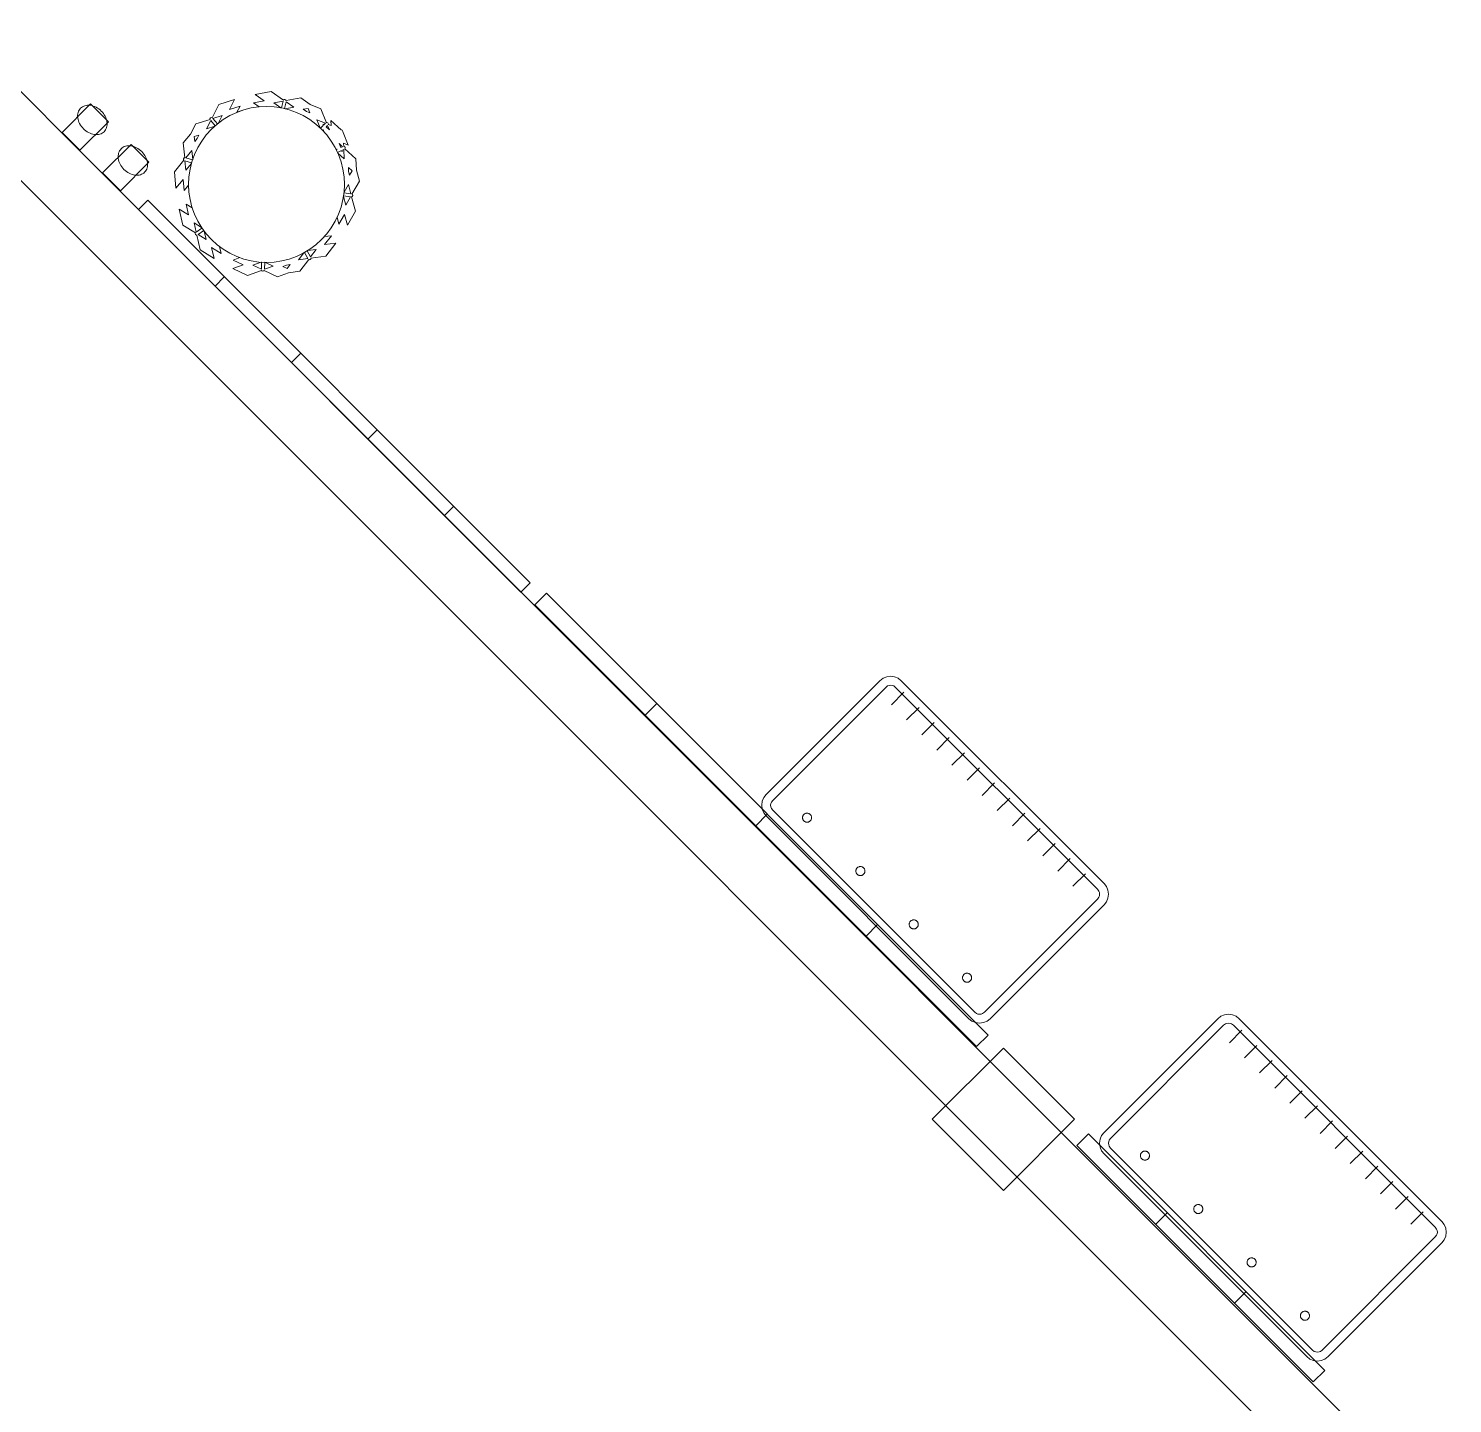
# Model space of a CAD drawing. Header units: metres. Extents: x 2172.2 to 2210.6, y 415.3 to 458.1.
# Drawn here: x 2181.17 to 2186.83, y 427.19 to 432.66 of the extents above; entities that cross this region are included whole.
import ezdxf

# ---------------------------------------------------------------- set-up
doc = ezdxf.new("R2010")
doc.units = ezdxf.units.M
for name, color, linetype, lineweight in [('NC_N1_COLUMNS', 7, 'CONTINUOUS', 25), ('NC_N1_PLANTS', 7, 'CONTINUOUS', 13), ('NC_N1_SERVICE', 7, 'CONTINUOUS', 13), ('NC_N1_WALL_DECOR', 7, 'CONTINUOUS', 13), ('NC_N1_WALL_LIGHTS', 7, 'CONTINUOUS', 13), ('NC_N1_WALLS', 7, 'CONTINUOUS', 25)]:
    doc.layers.add(name, color=color, linetype=linetype, lineweight=lineweight)

# ---------------------------------------------------------------- blocks, each defined once
blk = doc.blocks.new('NC_N1_ARCHITECTURE')
at = {"layer": 'NC_N1_COLUMNS', "linetype": 'CONTINUOUS', "lineweight": -2}
blk.add_lwpolyline([(-4.672302, -5.675465), (-4.955142, -5.958305), (-5.23795, -5.67543), (-4.955142, -5.392626)], close=True, dxfattribs=at)
at = {"layer": 'NC_N1_WALLS', "linetype": 'CONTINUOUS', "lineweight": -2}
blk.add_lwpolyline([(-17.430969, 6.977996), (-3.56182, -6.891153), (-3.738596, -7.06793), (-17.607746, 6.80122)], close=True, dxfattribs=at)
blk = doc.blocks.new('NC_N1_UNIQUE_WALL_COMPOSITION_08')
at = {"color": 0, "linetype": 'CONTINUOUS', "lineweight": -2}
blk.add_lwpolyline([(0.6648, -0.065), (0.6648, 0), (-0.6648, 0), (-0.6648, -0.065)], close=True, dxfattribs=at)
for points in [[(-0.2216, -0.065), (-0.2216, 0)], [(0.2216, -0.065), (0.2216, 0)]]:
    blk.add_lwpolyline(points, dxfattribs=at)
blk = doc.blocks.new('NC_N1_SCONCE')
at = {"color": 0, "linetype": 'CONTINUOUS', "lineweight": -2}
for points in [[(0.05, -0.16), (0.05, 0), (-0.05, 0), (-0.05, -0.16)], [(0.066, -0.12), (0.0657, -0.1151), (0.0647, -0.1102), (0.0632, -0.1055), (0.061, -0.1009), (0.0582, -0.0964), (0.0549, -0.0922), (0.051, -0.0883), (0.0467, -0.0846), (0.0419, -0.0813), (0.0367, -0.0784), (0.0311, -0.0759), (0.0253, -0.0738), (0.0192, -0.0722), (0.0129, -0.071), (0.0065, -0.0702), (0, -0.07), (-0.0065, -0.0702), (-0.0129, -0.071), (-0.0192, -0.0722), (-0.0253, -0.0738), (-0.0311, -0.0759), (-0.0367, -0.0784), (-0.0419, -0.0813), (-0.0467, -0.0846), (-0.051, -0.0883), (-0.0549, -0.0922), (-0.0582, -0.0964), (-0.061, -0.1009), (-0.0632, -0.1055), (-0.0647, -0.1102), (-0.0657, -0.1151), (-0.066, -0.12), (-0.0657, -0.1249), (-0.0647, -0.1298), (-0.0632, -0.1345), (-0.061, -0.1391), (-0.0582, -0.1436), (-0.0549, -0.1478), (-0.051, -0.1517), (-0.0467, -0.1554), (-0.0419, -0.1587), (-0.0367, -0.1616), (-0.0311, -0.1641), (-0.0253, -0.1662), (-0.0192, -0.1678), (-0.0129, -0.169), (-0.0065, -0.1698), (0, -0.17), (0.0065, -0.1698), (0.0129, -0.169), (0.0192, -0.1678), (0.0253, -0.1662), (0.0311, -0.1641), (0.0367, -0.1616), (0.0419, -0.1587), (0.0467, -0.1554), (0.051, -0.1517), (0.0549, -0.1478), (0.0582, -0.1436), (0.061, -0.1391), (0.0632, -0.1345), (0.0647, -0.1298), (0.0657, -0.1249)]]:
    blk.add_lwpolyline(points, close=True, dxfattribs=at)
blk = doc.blocks.new('NC_N1_UNIQUE_WALL_COMPOSITION_21')
at = {"color": 0, "linetype": 'CONTINUOUS', "lineweight": -2}
blk.add_lwpolyline([(1.242, -0.065), (1.242, 0), (-1.242, 0), (-1.242, -0.065)], close=True, dxfattribs=at)
for points in [[(-0.621, -0.065), (-0.621, 0)], [(0, -0.065), (0, 0)], [(0.621, -0.065), (0.621, 0)]]:
    blk.add_lwpolyline(points, dxfattribs=at)
blk = doc.blocks.new('NC_N1_UNIQUE_WALL_COMPOSITION_22')
at = {"color": 0, "linetype": 'CONTINUOUS', "lineweight": -2}
blk.add_lwpolyline([(1.075, -0.065), (1.075, -0.012736), (-1.075, -0.012736), (-1.075, -0.065)], close=True, dxfattribs=at)
for points in [[(-0.645, -0.065), (-0.645, -0.012736)], [(-0.215, -0.065), (-0.215, -0.012736)], [(0.215, -0.065), (0.215, -0.012736)], [(0.645, -0.065), (0.645, -0.012736)]]:
    blk.add_lwpolyline(points, dxfattribs=at)
blk = doc.blocks.new('NC_N1_HOST')
at = {"color": 0, "linetype": 'CONTINUOUS', "lineweight": -2}
for points in [[(0.57, -0.38), (-0.57, -0.38), (-0.5855, -0.378), (-0.6, -0.372), (-0.6124, -0.3624), (-0.622, -0.35), (-0.628, -0.3355), (-0.63, -0.32), (-0.63, 0.32), (-0.628, 0.3355), (-0.622, 0.35), (-0.6124, 0.3624), (-0.6, 0.372), (-0.5855, 0.378), (-0.57, 0.38), (0.57, 0.38), (0.5855, 0.378), (0.6, 0.372), (0.6124, 0.3624), (0.622, 0.35), (0.628, 0.3355), (0.63, 0.32), (0.63, -0.32), (0.628, -0.3355), (0.622, -0.35), (0.6124, -0.3624), (0.6, -0.372), (0.5855, -0.378)], [(0.5677, -0.345), (-0.5677, -0.345), (-0.5764, -0.3439), (-0.5823, -0.3414), (-0.5875, -0.3375), (-0.5914, -0.3323), (-0.5939, -0.3264), (-0.595, -0.3177), (-0.595, 0.3177), (-0.5939, 0.3264), (-0.5914, 0.3323), (-0.5875, 0.3375), (-0.5823, 0.3414), (-0.5764, 0.3439), (-0.5677, 0.345), (0.5677, 0.345), (0.5764, 0.3439), (0.5823, 0.3414), (0.5875, 0.3375), (0.5914, 0.3323), (0.5939, 0.3264), (0.595, 0.3177), (0.595, -0.3177), (0.5939, -0.3264), (0.5914, -0.3323), (0.5875, -0.3375), (0.5823, -0.3414), (0.5764, -0.3439)], [(-0.432, 0.27), (-0.4321, 0.2682), (-0.4323, 0.2665), (-0.4328, 0.2648), (-0.4334, 0.2631), (-0.4341, 0.2615), (-0.435, 0.26), (-0.4361, 0.2586), (-0.4373, 0.2573), (-0.4386, 0.2561), (-0.44, 0.255), (-0.4415, 0.2541), (-0.4431, 0.2534), (-0.4448, 0.2528), (-0.4465, 0.2523), (-0.4482, 0.2521), (-0.45, 0.252), (-0.4518, 0.2521), (-0.4535, 0.2523), (-0.4552, 0.2528), (-0.4569, 0.2534), (-0.4585, 0.2541), (-0.46, 0.255), (-0.4614, 0.2561), (-0.4627, 0.2573), (-0.4639, 0.2586), (-0.465, 0.26), (-0.4659, 0.2615), (-0.4666, 0.2631), (-0.4672, 0.2648), (-0.4677, 0.2665), (-0.4679, 0.2682), (-0.468, 0.27), (-0.4679, 0.2718), (-0.4677, 0.2735), (-0.4672, 0.2752), (-0.4666, 0.2769), (-0.4659, 0.2785), (-0.465, 0.28), (-0.4639, 0.2814), (-0.4627, 0.2827), (-0.4614, 0.2839), (-0.46, 0.285), (-0.4585, 0.2859), (-0.4569, 0.2866), (-0.4552, 0.2872), (-0.4535, 0.2877), (-0.4518, 0.2879), (-0.45, 0.288), (-0.4482, 0.2879), (-0.4465, 0.2877), (-0.4448, 0.2872), (-0.4431, 0.2866), (-0.4415, 0.2859), (-0.44, 0.285), (-0.4386, 0.2839), (-0.4373, 0.2827), (-0.4361, 0.2814), (-0.435, 0.28), (-0.4341, 0.2785), (-0.4334, 0.2769), (-0.4328, 0.2752), (-0.4323, 0.2735), (-0.4321, 0.2718)], [(-0.132, 0.27), (-0.1321, 0.2682), (-0.1323, 0.2665), (-0.1328, 0.2648), (-0.1334, 0.2631), (-0.1341, 0.2615), (-0.135, 0.26), (-0.1361, 0.2586), (-0.1373, 0.2573), (-0.1386, 0.2561), (-0.14, 0.255), (-0.1415, 0.2541), (-0.1431, 0.2534), (-0.1448, 0.2528), (-0.1465, 0.2523), (-0.1482, 0.2521), (-0.15, 0.252), (-0.1518, 0.2521), (-0.1535, 0.2523), (-0.1552, 0.2528), (-0.1569, 0.2534), (-0.1585, 0.2541), (-0.16, 0.255), (-0.1614, 0.2561), (-0.1627, 0.2573), (-0.1639, 0.2586), (-0.165, 0.26), (-0.1659, 0.2615), (-0.1666, 0.2631), (-0.1672, 0.2648), (-0.1677, 0.2665), (-0.1679, 0.2682), (-0.168, 0.27), (-0.1679, 0.2718), (-0.1677, 0.2735), (-0.1672, 0.2752), (-0.1666, 0.2769), (-0.1659, 0.2785), (-0.165, 0.28), (-0.1639, 0.2814), (-0.1627, 0.2827), (-0.1614, 0.2839), (-0.16, 0.285), (-0.1585, 0.2859), (-0.1569, 0.2866), (-0.1552, 0.2872), (-0.1535, 0.2877), (-0.1518, 0.2879), (-0.15, 0.288), (-0.1482, 0.2879), (-0.1465, 0.2877), (-0.1448, 0.2872), (-0.1431, 0.2866), (-0.1415, 0.2859), (-0.14, 0.285), (-0.1386, 0.2839), (-0.1373, 0.2827), (-0.1361, 0.2814), (-0.135, 0.28), (-0.1341, 0.2785), (-0.1334, 0.2769), (-0.1328, 0.2752), (-0.1323, 0.2735), (-0.1321, 0.2718)], [(0.168, 0.27), (0.1679, 0.2682), (0.1677, 0.2665), (0.1672, 0.2648), (0.1666, 0.2631), (0.1659, 0.2615), (0.165, 0.26), (0.1639, 0.2586), (0.1627, 0.2573), (0.1614, 0.2561), (0.16, 0.255), (0.1585, 0.2541), (0.1569, 0.2534), (0.1552, 0.2528), (0.1535, 0.2523), (0.1518, 0.2521), (0.15, 0.252), (0.1482, 0.2521), (0.1465, 0.2523), (0.1448, 0.2528), (0.1431, 0.2534), (0.1415, 0.2541), (0.14, 0.255), (0.1386, 0.2561), (0.1373, 0.2573), (0.1361, 0.2586), (0.135, 0.26), (0.1341, 0.2615), (0.1334, 0.2631), (0.1328, 0.2648), (0.1323, 0.2665), (0.1321, 0.2682), (0.132, 0.27), (0.1321, 0.2718), (0.1323, 0.2735), (0.1328, 0.2752), (0.1334, 0.2769), (0.1341, 0.2785), (0.135, 0.28), (0.1361, 0.2814), (0.1373, 0.2827), (0.1386, 0.2839), (0.14, 0.285), (0.1415, 0.2859), (0.1431, 0.2866), (0.1448, 0.2872), (0.1465, 0.2877), (0.1482, 0.2879), (0.15, 0.288), (0.1518, 0.2879), (0.1535, 0.2877), (0.1552, 0.2872), (0.1569, 0.2866), (0.1585, 0.2859), (0.16, 0.285), (0.1614, 0.2839), (0.1627, 0.2827), (0.1639, 0.2814), (0.165, 0.28), (0.1659, 0.2785), (0.1666, 0.2769), (0.1672, 0.2752), (0.1677, 0.2735), (0.1679, 0.2718)], [(0.468, 0.27), (0.4679, 0.2682), (0.4677, 0.2665), (0.4672, 0.2648), (0.4666, 0.2631), (0.4659, 0.2615), (0.465, 0.26), (0.4639, 0.2586), (0.4627, 0.2573), (0.4614, 0.2561), (0.46, 0.255), (0.4585, 0.2541), (0.4569, 0.2534), (0.4552, 0.2528), (0.4535, 0.2523), (0.4518, 0.2521), (0.45, 0.252), (0.4482, 0.2521), (0.4465, 0.2523), (0.4448, 0.2528), (0.4431, 0.2534), (0.4415, 0.2541), (0.44, 0.255), (0.4386, 0.2561), (0.4373, 0.2573), (0.4361, 0.2586), (0.435, 0.26), (0.4341, 0.2615), (0.4334, 0.2631), (0.4328, 0.2648), (0.4323, 0.2665), (0.4321, 0.2682), (0.432, 0.27), (0.4321, 0.2718), (0.4323, 0.2735), (0.4328, 0.2752), (0.4334, 0.2769), (0.4341, 0.2785), (0.435, 0.28), (0.4361, 0.2814), (0.4373, 0.2827), (0.4386, 0.2839), (0.44, 0.285), (0.4415, 0.2859), (0.4431, 0.2866), (0.4448, 0.2872), (0.4465, 0.2877), (0.4482, 0.2879), (0.45, 0.288), (0.4518, 0.2879), (0.4535, 0.2877), (0.4552, 0.2872), (0.4569, 0.2866), (0.4585, 0.2859), (0.46, 0.285), (0.4614, 0.2839), (0.4627, 0.2827), (0.4639, 0.2814), (0.465, 0.28), (0.4659, 0.2785), (0.4666, 0.2769), (0.4672, 0.2752), (0.4677, 0.2735), (0.4679, 0.2718)]]:
    blk.add_lwpolyline(points, close=True, dxfattribs=at)
for points in [[(-0.53, -0.355), (-0.53, -0.285)], [(-0.445, -0.355), (-0.445, -0.285)], [(-0.36, -0.355), (-0.36, -0.285)], [(-0.275, -0.355), (-0.275, -0.285)], [(-0.19, -0.355), (-0.19, -0.285)], [(-0.105, -0.355), (-0.105, -0.285)], [(-0.02, -0.355), (-0.02, -0.285)], [(0.065, -0.355), (0.065, -0.285)], [(0.15, -0.355), (0.15, -0.285)], [(0.235, -0.355), (0.235, -0.285)], [(0.32, -0.355), (0.32, -0.285)], [(0.405, -0.355), (0.405, -0.285)], [(0.49, -0.355), (0.49, -0.285)]]:
    blk.add_lwpolyline(points, dxfattribs=at)
blk = doc.blocks.new('NC_N1_PLANTER')
at = {"color": 0, "linetype": 'CONTINUOUS', "lineweight": -2}
for points in [[(-0.314582, -0.176177), (-0.34944, -0.121314), (-0.336246, -0.063287), (-0.338237, -0.062792), (-0.340588, -0.058893), (-0.339683, -0.054431), (-0.337973, -0.053296), (-0.369886, -0.003068), (-0.355475, 0.060314), (-0.331772, 0.023007), (-0.321972, 0.066107), (-0.30676, 0.042164), (-0.304043, 0.060478), (-0.296652, 0.089988), (-0.286403, 0.118632), (-0.280823, 0.13043), (-0.30658, 0.118511), (-0.291515, 0.160064), (-0.331628, 0.141502), (-0.309474, 0.20261), (-0.255468, 0.227602), (-0.256292, 0.22948), (-0.254641, 0.233723), (-0.250554, 0.235732), (-0.248612, 0.235071), (-0.22833, 0.291016), (-0.18698, 0.310151), (-0.150749, 0.337787), (-0.091788, 0.329601), (-0.091462, 0.331547), (-0.087769, 0.334189), (-0.083255, 0.333702), (-0.082014, 0.332167), (-0.034685, 0.368269), (0.029698, 0.35933), (-0.005446, 0.332524), (0.038334, 0.326445), (0.015759, 0.309226), (0.030385, 0.308507), (0.060478, 0.304043), (0.089988, 0.296652), (0.105943, 0.290943), (0.091863, 0.31559), (0.134551, 0.304134), (0.112627, 0.342513), (0.175406, 0.325665), (0.204933, 0.273978), (0.206673, 0.274908), (0.21102, 0.273598), (0.213392, 0.269726), (0.212934, 0.267806), (0.270427, 0.252378), (0.293029, 0.212813), (0.32366, 0.17908), (0.320546, 0.119665), (0.322646, 0.119524), (0.325649, 0.11609), (0.325495, 0.111531), (0.323958, 0.110094), (0.332125, 0.1011), (0.34, 0.12), (0.361231, 0.069046), (0.363954, 0.066047), (0.363789, 0.062905), (0.365, 0.06), (0.363441, 0.056259), (0.360553, 0.001136), (0.346789, 0.016294), (0.342105, 0.005053), (0.343905, 0.004243), (0.345522, 0), (0.343905, -0.004243), (0.342105, -0.005053), (0.365, -0.06), (0.347475, -0.102059), (0.339471, -0.146917), (0.290523, -0.180738), (0.291693, -0.182487), (0.290809, -0.186962), (0.287104, -0.189624), (0.285028, -0.189285), (0.274576, -0.247856), (0.2211, -0.284806), (0.228864, -0.241294), (0.192501, -0.26642), (0.1974, -0.238964), (0.196662, -0.239633), (0.172227, -0.257756), (0.146133, -0.273396), (0.119186, -0.286141), (0.145726, -0.294619), (0.106529, -0.315045), (0.148633, -0.328494), (0.09099, -0.358533), (0.034315, -0.34043), (0.033645, -0.342424), (0.029562, -0.344457), (0.025191, -0.34315), (0.024191, -0.341299), (-0.02857, -0.368794), (-0.071975, -0.354929), (-0.117352, -0.35079), (-0.155242, -0.304904), (-0.15685, -0.306178), (-0.161374, -0.305659), (-0.164354, -0.302216), (-0.164209, -0.30017), (-0.223471, -0.294764), (-0.264858, -0.244643), (-0.220841, -0.248658), (-0.248984, -0.214576), (-0.22109, -0.217121), (-0.239633, -0.196662), (-0.257756, -0.172227), (-0.273396, -0.146133), (-0.274861, -0.143036), (-0.281079, -0.170384), (-0.304783, -0.133077)], [(-0.304043, 0.060478), (-0.296652, 0.089988), (-0.286403, 0.118632), (-0.273396, 0.146133), (-0.257756, 0.172227), (-0.239633, 0.196662), (-0.219203, 0.219203), (-0.196662, 0.239633), (-0.172227, 0.257756), (-0.146133, 0.273396), (-0.118632, 0.286403), (-0.089988, 0.296652), (-0.060478, 0.304043), (-0.030385, 0.308507), (0, 0.31), (0.030385, 0.308507), (0.060478, 0.304043), (0.089988, 0.296652), (0.118632, 0.286403), (0.146133, 0.273396), (0.172227, 0.257756), (0.196662, 0.239633), (0.219203, 0.219203), (0.239633, 0.196662), (0.257756, 0.172227), (0.273396, 0.146133), (0.286403, 0.118632), (0.296652, 0.089988), (0.304043, 0.060478), (0.308507, 0.030385), (0.31, 0), (0.308507, -0.030385), (0.304043, -0.060478), (0.296652, -0.089988), (0.286403, -0.118632), (0.273396, -0.146133), (0.257756, -0.172227), (0.239633, -0.196662), (0.219203, -0.219203), (0.196662, -0.239633), (0.172227, -0.257756), (0.146133, -0.273396), (0.118632, -0.286403), (0.089988, -0.296652), (0.060478, -0.304043), (0.030385, -0.308507), (0, -0.31), (-0.030385, -0.308507), (-0.060478, -0.304043), (-0.089988, -0.296652), (-0.118632, -0.286403), (-0.146133, -0.273396), (-0.172227, -0.257756), (-0.196662, -0.239633), (-0.219203, -0.219203), (-0.239633, -0.196662), (-0.257756, -0.172227), (-0.273396, -0.146133), (-0.286403, -0.118632), (-0.296652, -0.089988), (-0.304043, -0.060478), (-0.308507, -0.030385), (-0.31, 0), (-0.308507, 0.030385)], [(-0.170679, 0.283112), (-0.15865, 0.292287), (-0.177811, 0.294948), (-0.184405, 0.276761)], [(-0.091535, 0.324905), (-0.12151, 0.302042), (-0.087386, 0.297304), (-0.084477, 0.298032)], [(-0.072835, 0.300948), (-0.070392, 0.30156), (-0.042586, 0.322769), (-0.079928, 0.327954)], [(-0.244585, 0.232638), (-0.224083, 0.213819), (-0.222168, 0.215932), (-0.210371, 0.24847)], [(0.18234, 0.250255), (0.184312, 0.248793), (0.20137, 0.27091), (0.164959, 0.280681)], [(0.229573, 0.230846), (0.210872, 0.263581), (0.193952, 0.241643), (0.196566, 0.239704)], [(-0.232141, 0.204928), (-0.252699, 0.223798), (-0.265549, 0.188355), (-0.23388, 0.20301)], [(0.267482, 0.194261), (0.277651, 0.183062), (0.278664, 0.20238), (0.259979, 0.207395)], [(0.307649, 0.116043), (0.315889, 0.11898), (0.290546, 0.146891), (0.288725, 0.112142), (0.289628, 0.109619), (0.303776, 0.114662), (0.306, 0.12)], [(0.295485, 0.094765), (0.297542, 0.099701), (0.293671, 0.098321), (0.29459, 0.095751)], [(0.319918, 0.107677), (0.31227, 0.104951), (0.318937, 0.088952)], [(0.309578, 0.008587), (0.309705, 0.006), (0.313744, 0.006), (0.310149, 0.009959)], [(0.32938, 0.006), (0.3375, 0.006), (0.330287, 0.023311)], [(-0.306067, -0.046834), (-0.306424, -0.044428), (-0.325228, -0.014831), (-0.333587, -0.051593)], [(0.32464, -0.006), (0.309705, -0.006), (0.309578, -0.008587), (0.323, -0.0408), (0.3375, -0.006), (0.328751, -0.006), (0.328527, -0.010281)], [(-0.303717, -0.061779), (-0.304043, -0.060478), (-0.304306, -0.058708), (-0.331542, -0.063418), (-0.311325, -0.095238)], [(0.33044, -0.097057), (0.323, -0.0792), (0.317182, -0.093164), (0.314525, -0.108055)], [(0.264914, -0.160285), (0.263661, -0.162376), (0.287137, -0.177468), (0.293759, -0.140353)], [(0.249631, -0.208993), (0.280647, -0.187562), (0.257445, -0.172646), (0.255695, -0.175005)], [(-0.152218, -0.269749), (-0.186882, -0.266587), (-0.162878, -0.295657), (-0.149925, -0.271123)], [(-0.139269, -0.276642), (-0.152266, -0.301259), (-0.114722, -0.304684), (-0.136985, -0.277723)], [(-0.0657, -0.323987), (-0.080764, -0.322613), (-0.068447, -0.33753), (-0.051291, -0.328589)], [(-0.013033, -0.325306), (0.02288, -0.336777), (0.020496, -0.308993), (0.018039, -0.309114)], [(0.06827, -0.318328), (0.035259, -0.307784), (0.032472, -0.308197), (0.034836, -0.335751)]]:
    blk.add_lwpolyline(points, close=True, dxfattribs=at)

msp = doc.modelspace()

# ---------------------------------------------------------------- block references
at = {"layer": 'NC_N1_PLANTS', "linetype": 'CONTINUOUS', "xscale": 0.9999999407388815, "yscale": -0.9999999407388814, "rotation": 44.999997585163314}
msp.add_blockref('NC_N1_PLANTER', (2182.1143, 432.0408), dxfattribs=at)
at = {"layer": 'NC_N1_SERVICE', "linetype": 'CONTINUOUS', "xscale": 0.9999999407388815, "yscale": -0.9999999407388814, "rotation": -44.999997585163314}
for p in [(2184.7731, 429.3962), (2186.1166, 428.0527)]:
    msp.add_blockref('NC_N1_HOST', p, dxfattribs=at)
at = {"layer": 'NC_N1_WALL_DECOR', "linetype": 'CONTINUOUS', "rotation": 135}
for name, p in [('NC_N1_UNIQUE_WALL_COMPOSITION_22', (2182.3567, 431.1716)), ('NC_N1_UNIQUE_WALL_COMPOSITION_21', (2184.0596, 429.4917)), ('NC_N1_UNIQUE_WALL_COMPOSITION_08', (2185.8071, 427.7506))]:
    msp.add_blockref(name, p, dxfattribs=at)
at = {"layer": 'NC_N1_WALL_LIGHTS', "linetype": 'CONTINUOUS', "rotation": 135}
for p in [(2181.3369, 432.2123), (2181.4981, 432.0511)]:
    msp.add_blockref('NC_N1_SCONCE', p, dxfattribs=at)
at = {"layer": 'NC_N1_WALLS'}
msp.add_blockref('NC_N1_ARCHITECTURE', (2190, 434), dxfattribs=at)

doc.saveas('drawing.dxf')
